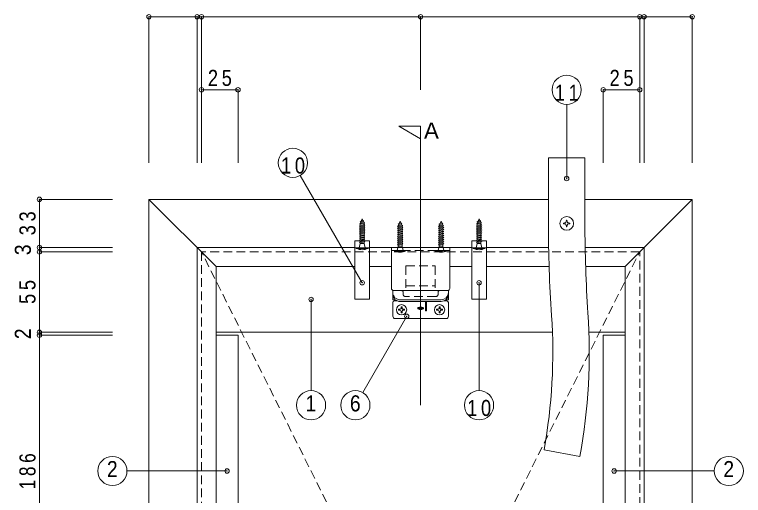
# Model space of a CAD drawing. Units: millimetres at full size, sheet at 1:5. Extents: x -1000 to 1000, y -688 to 688.
# Drawn here: x -42 to 457, y -5.5 to 323.8 of the extents above; entities that cross this region are included whole.
import ezdxf
from ezdxf.enums import TextEntityAlignment as Align

# ---------------------------------------------------------------- set-up
doc = ezdxf.new("R2010")
doc.units = ezdxf.units.MM
doc.header["$LTSCALE"] = 5
doc.header["$PDMODE"] = 32
doc.header["$PDSIZE"] = 3
doc.linetypes.add('DASHED1', pattern=[1.8, 1.2, -0.6])
for name, color, linetype, lineweight in [('2-0_ＫＢ製品', 7, 'Continuous', 9), ('2-1_躯体', 3, 'Continuous', 9), ('2-3_寸法', 4, 'Continuous', 9), ('2-4_引出線字', 4, 'Continuous', 9), ('2-5_文字', 7, 'Continuous', 9), ('2-8_他製品', 7, 'Continuous', 9), ('2-A_ベース', 3, 'Continuous', 9), ('2-B_2-Bﾚｲﾔ', 7, 'Continuous', 9)]:
    doc.layers.add(name, color=color, linetype=linetype, lineweight=lineweight)
doc.styles.add('HGｺﾞｼｯｸM', font='')
doc.styles.get('HGｺﾞｼｯｸM').set_extended_font_data('HGｺﾞｼｯｸM')

msp = doc.modelspace()

# ---------------------------------------------------------------- linework, layer by layer
at = {"layer": '2-0_ＫＢ製品', "color": 2, "linetype": 'DASHED1'}
for p, q in [((86, 161.25), (86, -138.75)), ((236, -138.75), (86, 161.25)), ((236, -138.75), (386, 161.25))]:
    msp.add_line(p, q, dxfattribs=at)
msp.add_lwpolyline([(386, -138.75), (386, 161.25), (86, 161.25)], dxfattribs=at)
at = {"layer": '2-1_躯体'}
for p, q in [((216, 164.25), (256, 164.25)), ((326.244, 106.25), (96, 106.25)), ((376, 106.25), (351.26, 106.25)), ((111, 104.25), (96, 104.25)), ((111, 104.25), (111, -81.75)), ((376, 104.25), (361, 104.25)), ((361, -81.75), (361, 104.25))]:
    msp.add_line(p, q, dxfattribs=at)
at = {"layer": '2-3_寸法'}
for p, q in [((83, 322.25), (50, 322.25)), ((50, 322.25), (50, 222.25)), ((86, 322.25), (83, 322.25)), ((83, 322.25), (83, 222.25)), ((236, 322.25), (86, 322.25)), ((86, 322.25), (86, 272.25)), ((386, 322.25), (236, 322.25)), ((236, 322.25), (236, 272.25)), ((389, 322.25), (386, 322.25)), ((386, 322.25), (386, 272.25)), ((422, 322.25), (389, 322.25)), ((389, 322.25), (389, 222.25)), ((422, 322.25), (422, 222.25)), ((86, 272.25), (86, 222.25)), ((86, 272.25), (111, 272.25)), ((111, 272.25), (111, 222.25)), ((361, 272.25), (361, 222.25)), ((361, 272.25), (386, 272.25)), ((386, 272.25), (386, 222.25)), ((-25, 197.25), (-25, 164.25)), ((-25, 197.25), (25, 197.25)), ((-25, 164.25), (25, 164.25)), ((-25, 164.25), (-25, 161.25)), ((-25, 161.25), (25, 161.25)), ((-25, 161.25), (-25, 106.25)), ((-25, 106.25), (25, 106.25)), ((-25, 106.25), (-25, 104.25)), ((-25, 104.25), (25, 104.25)), ((-25, 104.25), (-25, -81.75))]:
    msp.add_line(p, q, dxfattribs=at)
for p in [(50, 322.25), (83, 322.25), (86, 322.25), (236, 322.25), (386, 322.25), (389, 322.25), (422, 322.25), (86, 272.25), (111, 272.25), (361, 272.25), (386, 272.25), (-25, 197.25), (-25, 164.25), (-25, 161.25), (-25, 106.25), (-25, 104.25)]:
    msp.add_point(p, dxfattribs=at)
at = {"layer": '2-4_引出線字'}
for p, q in [((336, 211.5), (336, 262.25)), ((236, 56.25), (236, 247.25)), ((196, 140.1), (153.571, 213.59)), ((276, 140.1), (276, 66.25)), ((161, 66.25), (161, 128.75)), ((226.5, 117.15), (196.339, 64.91)), ((103.5, 11.25), (35, 11.25)), ((368.5, 11.25), (437, 11.25))]:
    msp.add_line(p, q, dxfattribs=at)
msp.add_lwpolyline([(236, 247.25), (221, 247.25), (236, 238.59)], dxfattribs=at)
for centre in [(336, 272.25), (148.571, 222.25), (161, 56.25), (191.339, 56.25), (276, 56.25), (25, 11.25), (447, 11.25)]:
    msp.add_circle(centre, 10, dxfattribs=at)
for p in [(336, 211.5), (196, 140.1), (276, 140.1), (161, 128.75), (226.5, 117.15), (103.5, 11.25), (368.5, 11.25)]:
    msp.add_point(p, dxfattribs=at)
at = {"layer": '2-5_文字'}
for p, q in [((348.5, 225.75), (323.5, 225.75)), ((323.5, 180.75), (323.5, 225.75)), ((348.5, 180.75), (348.5, 225.75)), ((333.75, 180.545), (333.75, 180.955)), ((335.525, 181.41), (335.34, 181.225)), ((335.34, 180.275), (335.525, 180.09)), ((335.795, 183), (336.205, 183)), ((336.66, 181.225), (336.475, 181.41)), ((336.475, 180.09), (336.66, 180.275)), ((338.25, 180.545), (338.25, 180.955)), ((335.795, 178.5), (336.205, 178.5)), ((320.5, 25.75), (345.098, 21.286))]:
    msp.add_line(p, q, dxfattribs=at)
msp.add_circle((336, 180.75), 4.7, dxfattribs=at)
for centre, radius, start, end in [((1252.093, 180.75), 928.593, 180, 183.89029), ((336, 172.523), 8.727, 94.33948, 104.93959), ((336, 188.977), 8.727, 255.06041, 265.66052), ((344.227, 180.75), 8.727, 165.06041, 175.66052), ((344.227, 180.75), 8.727, 184.33948, 194.93959), ((327.773, 180.75), 8.727, 4.33948, 14.93959), ((327.773, 180.75), 8.727, 345.06041, 355.66052), ((336, 172.523), 8.727, 75.06041, 85.66052), ((336, 188.977), 8.727, 274.33948, 284.93959), ((1252.093, 180.75), 903.593, 180, 183.89029), ((-46.87, 92.417), 373.37, 349.71447, 3.89029), ((-46.87, 92.417), 398.37, 349.71447, 3.89029)]:
    msp.add_arc(centre, radius, start, end, dxfattribs=at)
at = {"layer": '2-8_他製品'}
for p, q in [((191, 168.95), (191, 128.95)), ((201, 168.95), (191, 168.95)), ((271, 168.95), (271, 128.95)), ((281, 168.95), (271, 168.95)), ((201, 163.95), (191, 163.95)), ((256, 164.25), (216, 164.25)), ((216, 136.25), (216, 164.25)), ((256, 136.25), (256, 164.25)), ((281, 163.95), (271, 163.95)), ((217, 134.75), (255, 134.75)), ((217, 134.75), (217, 128.55)), ((217.5, 134.75), (221.3, 134.75)), ((217.5, 134.75), (223, 134.75)), ((254.5, 134.75), (249, 134.75)), ((254.5, 134.75), (250.7, 134.75)), ((255, 134.75), (255, 128.55)), ((217, 128.55), (218.672, 128.55)), ((217, 126.65), (217, 117.15)), ((218, 127.65), (220.116, 127.65)), ((222, 128.413), (250, 128.413)), ((222, 127.281), (250, 127.281)), ((239.3, 127.281), (239.3, 120.964)), ((240, 127.281), (240, 120.964)), ((251.884, 127.65), (254, 127.65)), ((253.328, 128.55), (255, 128.55)), ((255, 126.65), (255, 117.15)), ((234.556, 123.26), (234.556, 122.302)), ((234.778, 122.24), (234.778, 123.06)), ((235, 123.198), (235, 122.102)), ((235.222, 123.227), (235.222, 122.073)), ((235.444, 122.917), (235.444, 123.341)), ((235.444, 121.959), (235.444, 122.384)), ((235.667, 123.407), (235.667, 121.893)), ((235.889, 122.65), (235.667, 122.65)), ((235.889, 123.425), (235.889, 121.875)), ((236.111, 123.425), (236.111, 121.875)), ((236.333, 123.381), (236.333, 121.919)), ((236.556, 122.65), (236.445, 122.65)), ((236.556, 122.917), (236.556, 123.277)), ((236.556, 122.023), (236.556, 122.65)), ((236.777, 123.381), (236.777, 121.989)), ((237, 123.276), (237, 122.761)), ((237.111, 122.65), (237.111, 122.117)), ((237.222, 122.761), (237.222, 123.236)), ((237.335, 122.234), (237.586, 123.171)), ((237.906, 122.65), (237.446, 122.65)), ((239.3, 122.964), (240, 122.964)), ((239.3, 120.964), (240, 120.964)), ((218.5, 115.65), (253.5, 115.65))]:
    msp.add_line(p, q, dxfattribs=at)
at = {"layer": '2-8_他製品', "linetype": 'DASHED1'}
for p, q in [((256, 162.25), (216, 162.25)), ((226, 151.65), (226, 134.75)), ((226, 151.65), (246, 151.65)), ((246, 151.65), (246, 134.75)), ((226, 138.05), (246, 138.05)), ((224, 132.25), (224, 133.75)), ((246.5, 130.75), (225.5, 130.75)), ((248, 132.25), (248, 133.75))]:
    msp.add_line(p, q, dxfattribs=at)
at = {"layer": '2-8_他製品'}
for points in [[(201, 168.95), (201, 128.95), (191, 128.95)], [(281, 168.95), (281, 128.95), (271, 128.95)]]:
    msp.add_lwpolyline(points, dxfattribs=at)
for centre, radius, start, end in [((217.5, 136.25), 1.5, 180, 270), ((254.5, 136.25), 1.5, 270, 0), ((222, 133.413), 5, 179.99999, 270), ((222, 132.281), 5, 179.99999, 270), ((250, 133.413), 5, 270, 0), ((250, 132.281), 5, 270, 0), ((218, 126.65), 1, 90, 180), ((254, 126.65), 1, 0, 90), ((234.667, 122.65), 0.573, 180, 234.462), ((234.667, 122.65), 0.573, 125.5377, 166.5374), ((236, 120.784), 2.866, 54.462, 125.5377), ((236, 124.516), 2.866, 234.462, 305.538), ((234.889, 123.06), 0.111, 116.0144, 180), ((234.889, 122.24), 0.111, 180, 243.986), ((236, 120.784), 2.644, 112.944, 116.0144), ((236, 124.516), 2.644, 243.986, 247.056), ((234.978, 123.198), 0.0222, 0, 112.944), ((234.978, 122.102), 0.0222, 247.056, 0), ((235.333, 123.227), 0.111, 105.2575, 180), ((235.333, 122.073), 0.111, 180, 254.742), ((236, 120.784), 2.644, 103.2681, 105.2575), ((236, 124.516), 2.644, 254.742, 254.794), ((236, 124.516), 2.644, 254.794, 257.271), ((236, 120.784), 2.644, 102.7289, 103.2681), ((235.422, 123.341), 0.0222, 0, 102.7289), ((235.422, 121.959), 0.0222, 257.271, 360), ((236.356, 123.381), 0.0222, 82.207, 180), ((236.356, 121.919), 0.0222, 180, 277.793), ((236, 120.784), 2.644, 79.896, 82.207), ((236, 124.516), 2.644, 277.793, 280.104), ((236.445, 123.277), 0.111, 0, 79.896), ((236.445, 122.023), 0.111, 280.104, 0), ((237.111, 122.761), 0.111, 180, 0), ((237.333, 122.65), 0.573, 315.699, 54.462), ((237.333, 122.65), 0.573, 305.538, 315.699), ((218.5, 117.15), 1.5, 179.99999, 270), ((253.5, 117.15), 1.5, 270, 0)]:
    msp.add_arc(centre, radius, start, end, dxfattribs=at)
at = {"layer": '2-8_他製品', "linetype": 'DASHED1'}
for centre, radius, start, end in [((223, 133.75), 1, 0, 90), ((249, 133.75), 1, 90, 180), ((225.5, 132.25), 1.5, 180, 270), ((246.5, 132.25), 1.5, 270, 0)]:
    msp.add_arc(centre, radius, start, end, dxfattribs=at)
at = {"layer": '2-A_ベース'}
for p, q in [((50, -174.75), (50, 197.25)), ((50, 197.25), (96, 151.25)), ((50, 197.25), (323.5, 197.25)), ((348.5, 197.25), (422, 197.25)), ((422, 197.25), (376, 151.25)), ((83, 164.25), (83, -141.75)), ((191, 164.25), (83, 164.25)), ((271, 164.25), (201, 164.25)), ((323.647, 164.25), (281, 164.25)), ((389, 164.25), (348.651, 164.25)), ((389, -141.75), (389, 164.25)), ((96, 151.25), (96, -128.75)), ((191, 151.25), (96, 151.25)), ((216, 151.25), (201, 151.25)), ((271, 151.25), (256, 151.25)), ((323.969, 151.25), (281, 151.25)), ((376, 151.25), (348.982, 151.25)), ((376, -128.75), (376, 151.25))]:
    msp.add_line(p, q, dxfattribs=at)
msp.add_lwpolyline([(422, 197.25), (422, -174.75), (376, -128.75)], dxfattribs=at)
at = {"layer": '2-B_2-Bﾚｲﾔ'}
for p, q in [((194.7, 180.749), (195.052, 181.661)), ((194.7, 179.349), (194.7, 180.143)), ((196.99, 181.56), (196.741, 182.161)), ((197.3, 180.049), (197.3, 180.843)), ((220.7, 179.049), (221.052, 179.961)), ((222.99, 179.86), (222.741, 180.461)), ((248.7, 179.049), (249.052, 179.961)), ((250.99, 179.86), (250.741, 180.461)), ((274.7, 180.749), (275.052, 181.661)), ((274.7, 179.349), (274.7, 180.143)), ((276.99, 181.56), (276.741, 182.161)), ((277.3, 180.049), (277.3, 180.843)), ((194.7, 177.949), (194.7, 178.743)), ((194.7, 176.549), (194.7, 177.343)), ((194.7, 175.149), (194.7, 175.943)), ((197.3, 178.649), (197.3, 179.443)), ((197.3, 177.249), (197.3, 178.043)), ((197.3, 175.849), (197.3, 176.643)), ((197.3, 174.449), (197.3, 175.243)), ((220.7, 177.649), (220.7, 178.443)), ((220.7, 176.249), (220.7, 177.043)), ((220.7, 174.849), (220.7, 175.643)), ((223.3, 178.349), (223.3, 179.143)), ((223.3, 176.949), (223.3, 177.743)), ((223.3, 175.549), (223.3, 176.343)), ((223.3, 174.149), (223.3, 174.943)), ((248.7, 177.649), (248.7, 178.443)), ((248.7, 176.249), (248.7, 177.043)), ((248.7, 174.849), (248.7, 175.643)), ((251.3, 178.349), (251.3, 179.143)), ((251.3, 176.949), (251.3, 177.743)), ((251.3, 175.549), (251.3, 176.343)), ((251.3, 174.149), (251.3, 174.943)), ((274.7, 177.949), (274.7, 178.743)), ((274.7, 176.549), (274.7, 177.343)), ((274.7, 175.149), (274.7, 175.943)), ((277.3, 178.649), (277.3, 179.443)), ((277.3, 177.249), (277.3, 178.043)), ((277.3, 175.849), (277.3, 176.643)), ((277.3, 174.449), (277.3, 175.243)), ((194.7, 173.749), (194.7, 174.543)), ((194.7, 172.349), (194.7, 173.143)), ((194.7, 170.949), (194.7, 171.743)), ((194.7, 169.549), (194.7, 170.343)), ((197.3, 173.049), (197.3, 173.843)), ((197.3, 171.649), (197.3, 172.443)), ((197.3, 170.249), (197.3, 171.043)), ((220.7, 173.449), (220.7, 174.243)), ((220.7, 172.049), (220.7, 172.843)), ((220.7, 170.649), (220.7, 171.443)), ((220.7, 169.249), (220.7, 170.043)), ((223.3, 172.749), (223.3, 173.543)), ((223.3, 171.349), (223.3, 172.143)), ((223.3, 169.949), (223.3, 170.743)), ((248.7, 173.449), (248.7, 174.243)), ((248.7, 172.049), (248.7, 172.843)), ((248.7, 170.649), (248.7, 171.443)), ((248.7, 169.249), (248.7, 170.043)), ((251.3, 172.749), (251.3, 173.543)), ((251.3, 171.349), (251.3, 172.143)), ((251.3, 169.949), (251.3, 170.743)), ((274.7, 173.749), (274.7, 174.543)), ((274.7, 172.349), (274.7, 173.143)), ((274.7, 170.949), (274.7, 171.743)), ((274.7, 169.549), (274.7, 170.343)), ((277.3, 173.049), (277.3, 173.843)), ((277.3, 171.649), (277.3, 172.443)), ((277.3, 170.249), (277.3, 171.043)), ((194, 163.95), (194.7, 166.95)), ((194.7, 168.149), (194.7, 168.943)), ((194.7, 166.95), (194.7, 167.543)), ((194.7, 166.95), (197.3, 166.95)), ((197.3, 168.849), (197.3, 169.643)), ((197.3, 166.95), (197.3, 168.243)), ((197.3, 166.95), (198, 163.95)), ((220, 162.25), (220.7, 165.25)), ((220.7, 167.849), (220.7, 168.643)), ((220.7, 166.449), (220.7, 167.243)), ((220.7, 165.25), (220.7, 165.843)), ((220.7, 165.25), (223.3, 165.25)), ((223.3, 168.549), (223.3, 169.343)), ((223.3, 167.149), (223.3, 167.943)), ((223.3, 165.25), (223.3, 166.543)), ((223.3, 165.25), (224, 162.25)), ((248, 162.25), (248.7, 165.25)), ((248.7, 167.849), (248.7, 168.643)), ((248.7, 166.449), (248.7, 167.243)), ((248.7, 165.25), (248.7, 165.843)), ((248.7, 165.25), (251.3, 165.25)), ((251.3, 168.549), (251.3, 169.343)), ((251.3, 167.149), (251.3, 167.943)), ((251.3, 165.25), (251.3, 166.543)), ((251.3, 165.25), (252, 162.25)), ((274, 163.95), (274.7, 166.95)), ((274.7, 168.149), (274.7, 168.943)), ((274.7, 166.95), (274.7, 167.543)), ((274.7, 166.95), (277.3, 166.95)), ((277.3, 168.849), (277.3, 169.643)), ((277.3, 166.95), (277.3, 168.243)), ((277.3, 166.95), (278, 163.95)), ((192, 163.95), (200, 163.95)), ((192, 163.65), (192, 163.95)), ((192, 163.65), (200, 163.65)), ((200, 163.65), (200, 163.95)), ((218, 162.25), (226, 162.25)), ((218, 161.95), (218, 162.25)), ((218, 161.95), (226, 161.95)), ((226, 161.95), (226, 162.25)), ((246, 162.25), (254, 162.25)), ((246, 161.95), (246, 162.25)), ((246, 161.95), (254, 161.95)), ((254, 161.95), (254, 162.25)), ((272, 163.95), (280, 163.95)), ((272, 163.65), (272, 163.95)), ((272, 163.65), (280, 163.65)), ((280, 163.65), (280, 163.95))]:
    msp.add_line(p, q, dxfattribs=at)
at = {"layer": '2-B_2-Bﾚｲﾔ', "lineweight": 18}
for p, q in [((222.075, 121.981), (220.974, 121.962)), ((222.075, 121.319), (220.974, 121.338)), ((222.075, 121.981), (222.48, 122.17)), ((222.075, 121.319), (222.48, 121.13)), ((222.669, 122.575), (222.48, 122.17)), ((222.669, 120.725), (222.48, 121.13)), ((222.669, 122.575), (222.688, 123.676)), ((222.669, 120.725), (222.688, 119.624)), ((223.331, 122.575), (223.312, 123.676)), ((223.331, 120.725), (223.312, 119.624)), ((223.331, 122.575), (223.52, 122.17)), ((223.331, 120.725), (223.52, 121.13)), ((223.925, 121.981), (223.52, 122.17)), ((223.925, 121.319), (223.52, 121.13)), ((223.925, 121.981), (225.026, 121.962)), ((223.925, 121.319), (225.026, 121.338)), ((248.075, 121.981), (246.974, 121.962)), ((248.075, 121.319), (246.974, 121.338)), ((248.075, 121.981), (248.48, 122.17)), ((248.075, 121.319), (248.48, 121.13)), ((248.669, 122.575), (248.48, 122.17)), ((248.669, 120.725), (248.48, 121.13)), ((248.669, 122.575), (248.688, 123.676)), ((248.669, 120.725), (248.688, 119.624)), ((249.331, 122.575), (249.312, 123.676)), ((249.331, 120.725), (249.312, 119.624)), ((249.331, 122.575), (249.52, 122.17)), ((249.331, 120.725), (249.52, 121.13)), ((249.925, 121.981), (249.52, 122.17)), ((249.925, 121.319), (249.52, 121.13)), ((249.925, 121.981), (251.026, 121.962)), ((249.925, 121.319), (251.026, 121.338))]:
    msp.add_line(p, q, dxfattribs=at)
at = {"layer": '2-B_2-Bﾚｲﾔ'}
for points in [[(194.7, 180.749), (196.99, 181.56), (197.737, 181.129), (197.3, 180.843), (194.7, 180.143), (194.175, 180.446)], [(197.3, 179.443), (194.7, 178.743), (194.175, 179.046), (194.7, 179.349), (197.3, 180.049), (197.825, 179.746)], [(194.593, 181.926), (195.34, 182.357), (196.453, 182.857), (197.2, 182.426), (196.741, 182.161), (195.052, 181.661)], [(220.7, 179.049), (222.99, 179.86), (223.737, 179.429), (223.3, 179.143), (220.7, 178.443), (220.175, 178.746)], [(220.593, 180.226), (221.34, 180.657), (222.453, 181.157), (223.2, 180.726), (222.741, 180.461), (221.052, 179.961)], [(248.7, 179.049), (250.99, 179.86), (251.737, 179.429), (251.3, 179.143), (248.7, 178.443), (248.175, 178.746)], [(248.593, 180.226), (249.34, 180.657), (250.453, 181.157), (251.2, 180.726), (250.741, 180.461), (249.052, 179.961)], [(274.7, 180.749), (276.99, 181.56), (277.737, 181.129), (277.3, 180.843), (274.7, 180.143), (274.175, 180.446)], [(277.3, 179.443), (274.7, 178.743), (274.175, 179.046), (274.7, 179.349), (277.3, 180.049), (277.825, 179.746)], [(274.593, 181.926), (275.34, 182.357), (276.453, 182.857), (277.2, 182.426), (276.741, 182.161), (275.052, 181.661)], [(197.3, 178.043), (194.7, 177.343), (194.175, 177.646), (194.7, 177.949), (197.3, 178.649), (197.825, 178.346)], [(197.3, 176.643), (194.7, 175.943), (194.175, 176.246), (194.7, 176.549), (197.3, 177.249), (197.825, 176.946)], [(197.3, 175.243), (194.7, 174.543), (194.175, 174.846), (194.7, 175.149), (197.3, 175.849), (197.825, 175.546)], [(223.3, 177.743), (220.7, 177.043), (220.175, 177.346), (220.7, 177.649), (223.3, 178.349), (223.825, 178.046)], [(223.3, 176.343), (220.7, 175.643), (220.175, 175.946), (220.7, 176.249), (223.3, 176.949), (223.825, 176.646)], [(223.3, 174.943), (220.7, 174.243), (220.175, 174.546), (220.7, 174.849), (223.3, 175.549), (223.825, 175.246)], [(251.3, 177.743), (248.7, 177.043), (248.175, 177.346), (248.7, 177.649), (251.3, 178.349), (251.825, 178.046)], [(251.3, 176.343), (248.7, 175.643), (248.175, 175.946), (248.7, 176.249), (251.3, 176.949), (251.825, 176.646)], [(251.3, 174.943), (248.7, 174.243), (248.175, 174.546), (248.7, 174.849), (251.3, 175.549), (251.825, 175.246)], [(277.3, 178.043), (274.7, 177.343), (274.175, 177.646), (274.7, 177.949), (277.3, 178.649), (277.825, 178.346)], [(277.3, 176.643), (274.7, 175.943), (274.175, 176.246), (274.7, 176.549), (277.3, 177.249), (277.825, 176.946)], [(277.3, 175.243), (274.7, 174.543), (274.175, 174.846), (274.7, 175.149), (277.3, 175.849), (277.825, 175.546)], [(197.3, 173.843), (194.7, 173.143), (194.175, 173.446), (194.7, 173.749), (197.3, 174.449), (197.825, 174.146)], [(197.3, 172.443), (194.7, 171.743), (194.175, 172.046), (194.7, 172.349), (197.3, 173.049), (197.825, 172.746)], [(197.3, 171.043), (194.7, 170.343), (194.175, 170.646), (194.7, 170.949), (197.3, 171.649), (197.825, 171.346)], [(197.3, 169.643), (194.7, 168.943), (194.175, 169.246), (194.7, 169.549), (197.3, 170.249), (197.825, 169.946)], [(223.3, 173.543), (220.7, 172.843), (220.175, 173.146), (220.7, 173.449), (223.3, 174.149), (223.825, 173.846)], [(223.3, 172.143), (220.7, 171.443), (220.175, 171.746), (220.7, 172.049), (223.3, 172.749), (223.825, 172.446)], [(223.3, 170.743), (220.7, 170.043), (220.175, 170.346), (220.7, 170.649), (223.3, 171.349), (223.825, 171.046)], [(223.3, 169.343), (220.7, 168.643), (220.175, 168.946), (220.7, 169.249), (223.3, 169.949), (223.825, 169.646)], [(251.3, 173.543), (248.7, 172.843), (248.175, 173.146), (248.7, 173.449), (251.3, 174.149), (251.825, 173.846)], [(251.3, 172.143), (248.7, 171.443), (248.175, 171.746), (248.7, 172.049), (251.3, 172.749), (251.825, 172.446)], [(251.3, 170.743), (248.7, 170.043), (248.175, 170.346), (248.7, 170.649), (251.3, 171.349), (251.825, 171.046)], [(251.3, 169.343), (248.7, 168.643), (248.175, 168.946), (248.7, 169.249), (251.3, 169.949), (251.825, 169.646)], [(277.3, 173.843), (274.7, 173.143), (274.175, 173.446), (274.7, 173.749), (277.3, 174.449), (277.825, 174.146)], [(277.3, 172.443), (274.7, 171.743), (274.175, 172.046), (274.7, 172.349), (277.3, 173.049), (277.825, 172.746)], [(277.3, 171.043), (274.7, 170.343), (274.175, 170.646), (274.7, 170.949), (277.3, 171.649), (277.825, 171.346)], [(277.3, 169.643), (274.7, 168.943), (274.175, 169.246), (274.7, 169.549), (277.3, 170.249), (277.825, 169.946)], [(197.3, 168.243), (194.7, 167.543), (194.175, 167.846), (194.7, 168.149), (197.3, 168.849), (197.825, 168.546)], [(223.3, 167.943), (220.7, 167.243), (220.175, 167.546), (220.7, 167.849), (223.3, 168.549), (223.825, 168.246)], [(223.3, 166.543), (220.7, 165.843), (220.175, 166.146), (220.7, 166.449), (223.3, 167.149), (223.825, 166.846)], [(251.3, 167.943), (248.7, 167.243), (248.175, 167.546), (248.7, 167.849), (251.3, 168.549), (251.825, 168.246)], [(251.3, 166.543), (248.7, 165.843), (248.175, 166.146), (248.7, 166.449), (251.3, 167.149), (251.825, 166.846)], [(277.3, 168.243), (274.7, 167.543), (274.175, 167.846), (274.7, 168.149), (277.3, 168.849), (277.825, 168.546)]]:
    msp.add_lwpolyline(points, close=True, dxfattribs=at)
for points in [[(195.34, 182.357), (196, 183.95), (196.453, 182.857)], [(221.34, 180.657), (222, 182.25), (222.453, 181.157)], [(249.34, 180.657), (250, 182.25), (250.453, 181.157)], [(275.34, 182.357), (276, 183.95), (276.453, 182.857)]]:
    msp.add_lwpolyline(points, dxfattribs=at)
at = {"layer": '2-B_2-Bﾚｲﾔ', "lineweight": 18}
for centre in [(223, 121.65), (249, 121.65)]:
    msp.add_circle(centre, 3.5, dxfattribs=at)
at = {"layer": '2-B_2-Bﾚｲﾔ'}
for centre in [(196, 172.089), (222, 170.389), (250, 170.389), (276, 172.089)]:
    msp.add_arc(centre, 9.339, 244.63876, 295.36124, dxfattribs=at)
at = {"layer": '2-B_2-Bﾚｲﾔ', "lineweight": 18}
for centre, start, end in [((223, 121.65), 171.25694, 188.74306), ((223, 121.65), 81.25694, 98.74306), ((223, 121.65), 351.25694, 8.74306), ((249, 121.65), 171.25694, 188.74306), ((249, 121.65), 81.25694, 98.74306), ((249, 121.65), 351.25694, 8.74306), ((223, 121.65), 261.25694, 278.74306), ((249, 121.65), 261.25694, 278.74306)]:
    msp.add_arc(centre, 2.05, start, end, dxfattribs=at)

# ---------------------------------------------------------------- texts
at = {"layer": '2-3_寸法', "color": 7, "style": 'HGｺﾞｼｯｸM', "width": 0.9}
for s, p in [('3', (-27.5, 159)), ('2', (-27.5, 101.5))]:
    msp.add_text(s, height=11, rotation=90, dxfattribs=at).set_placement(p, align=Align.BOTTOM_LEFT)
at = {"layer": '2-3_寸法', "color": 7, "char_height": 11, "attachment_point": 7, "style": 'HGｺﾞｼｯｸM'}
for insert in [(90.375, 274.75), (365.375, 274.75)]:
    msp.add_mtext('\\T1.36;\\W0.85;25', dxfattribs=dict(at, insert=insert))
at = {"layer": '2-3_寸法', "color": 7, "char_height": 11, "attachment_point": 7, "rotation": 90, "style": 'HGｺﾞｼｯｸM'}
for s, insert in [('\\T1.36;\\W0.85;33', (-27.5, 172.625)), ('\\T1.36;\\W0.85;55', (-27.5, 125.625)), ('\\T1.38;\\W0.8;186', (-27.5, -1.25))]:
    msp.add_mtext(s, dxfattribs=dict(at, insert=insert))
at = {"layer": '2-5_文字', "style": 'HGｺﾞｼｯｸM'}
msp.add_text('Ａ', height=11, dxfattribs=at).set_placement((236, 235.42), align=Align.BOTTOM_LEFT)
at = {"layer": '2-5_文字', "style": 'HGｺﾞｼｯｸM', "width": 0.9}
for s, p in [('1', (157.25, 48.75)), ('6', (187.589, 48.75)), ('2', (21.25, 3.75)), ('2', (443.25, 3.75))]:
    msp.add_text(s, height=11, dxfattribs=at).set_placement(p, align=Align.BOTTOM_LEFT)
at = {"layer": '2-5_文字', "char_height": 11, "attachment_point": 7, "style": 'HGｺﾞｼｯｸM'}
for s, insert in [('\\T1.36;\\W0.85;11', (327.875, 264.75)), ('\\T1.36;\\W0.85;10', (140.446, 214.75)), ('\\T1.36;\\W0.85;10', (267.875, 48.75))]:
    msp.add_mtext(s, dxfattribs=dict(at, insert=insert))

doc.saveas('drawing.dxf')
